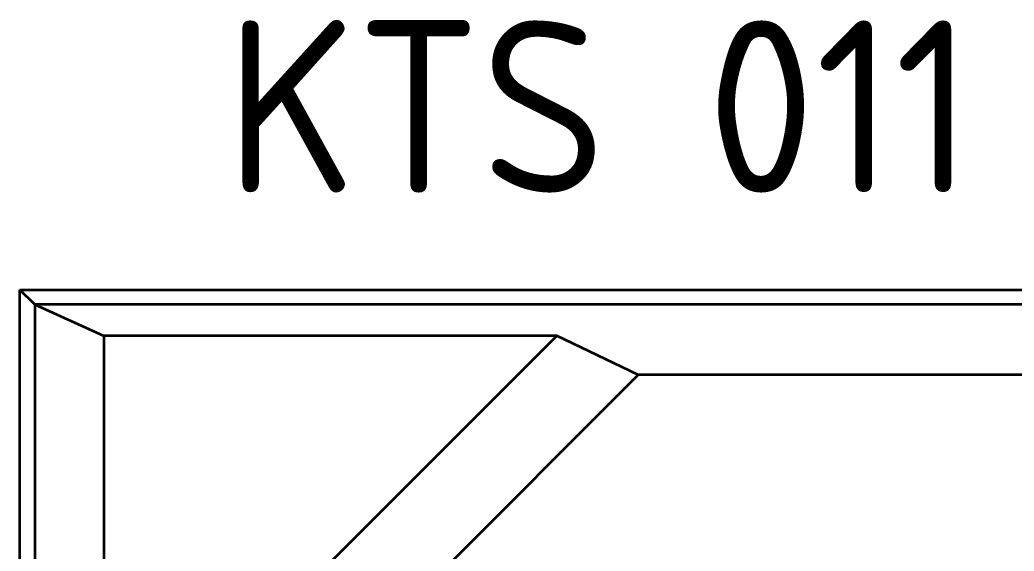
# Model space of a CAD drawing. Extents: x 23 to 417, y 3 to 294.
# Drawn here: x 209.22 to 223.84, y 164.68 to 172.49 of the extents above; entities that cross this region are included whole.
import ezdxf
from ezdxf.enums import TextEntityAlignment as Align

# ---------------------------------------------------------------- set-up
doc = ezdxf.new("R2010")
doc.units = 0
doc.layers.add('1', color=7, linetype='Continuous', lineweight=13)
doc.styles.get("Standard").update_dxf_attribs({"font": 'isocp.shx'})

# ---------------------------------------------------------------- blocks, each defined once
blk = doc.blocks.new('BLOCK121')
at = {"layer": '1', "color": 7, "lineweight": 13}
blk.add_text('KTS 011 STEOG', height=5.06, dxfattribs=at).set_placement((220.004, 130.179), (263.63, 130.179), align=Align.FIT)

msp = doc.modelspace()

# ---------------------------------------------------------------- linework, layer by layer
at = {"layer": '1', "color": 7, "lineweight": 35, "ltscale": 0.007734}
msp.add_line((209.441, 168.307), (209.222, 168.525), dxfattribs=at)
at = {"layer": '1', "color": 7, "lineweight": 35, "ltscale": 0.3875}
msp.add_line((209.222, 153.025), (209.222, 168.525), dxfattribs=at)
at = {"layer": '1', "color": 7, "lineweight": 35}
for p, q in [((209.222, 168.525), (239.722, 168.525)), ((236.034, 168.307), (209.441, 168.307))]:
    msp.add_line(p, q, dxfattribs=at)
at = {"layer": '1', "color": 7, "lineweight": 35, "ltscale": 0.376562}
msp.add_line((209.441, 168.307), (209.441, 153.244), dxfattribs=at)
at = {"layer": '1', "color": 7, "lineweight": 35, "ltscale": 0.027816}
msp.add_line((209.441, 168.307), (210.455, 167.848), dxfattribs=at)
at = {"layer": '1', "color": 7, "lineweight": 35, "ltscale": 0.166643}
msp.add_line((217.12, 167.848), (210.455, 167.848), dxfattribs=at)
at = {"layer": '1', "color": 7, "lineweight": 35, "ltscale": 0.339758}
msp.add_line((210.455, 167.848), (210.455, 154.258), dxfattribs=at)
at = {"layer": '1', "color": 7, "lineweight": 35, "ltscale": 0.118817}
msp.add_line((213.76, 164.488), (217.12, 167.848), dxfattribs=at)
at = {"layer": '1', "color": 7, "lineweight": 35, "ltscale": 0.033127}
msp.add_line((218.315, 167.275), (217.12, 167.848), dxfattribs=at)
at = {"layer": '1', "color": 7, "lineweight": 35, "ltscale": 0.12981}
msp.add_line((214.644, 163.604), (218.315, 167.275), dxfattribs=at)
at = {"layer": '1', "color": 7, "lineweight": 35, "ltscale": 0.282843}
msp.add_line((229.629, 167.275), (218.315, 167.275), dxfattribs=at)

# ---------------------------------------------------------------- block references
at = {"layer": '1', "lineweight": 0, "xscale": 0.5, "yscale": 0.5, "zscale": 0.5}
msp.add_blockref('BLOCK121', (102.243, 104.864), dxfattribs=at)

doc.saveas('drawing.dxf')
